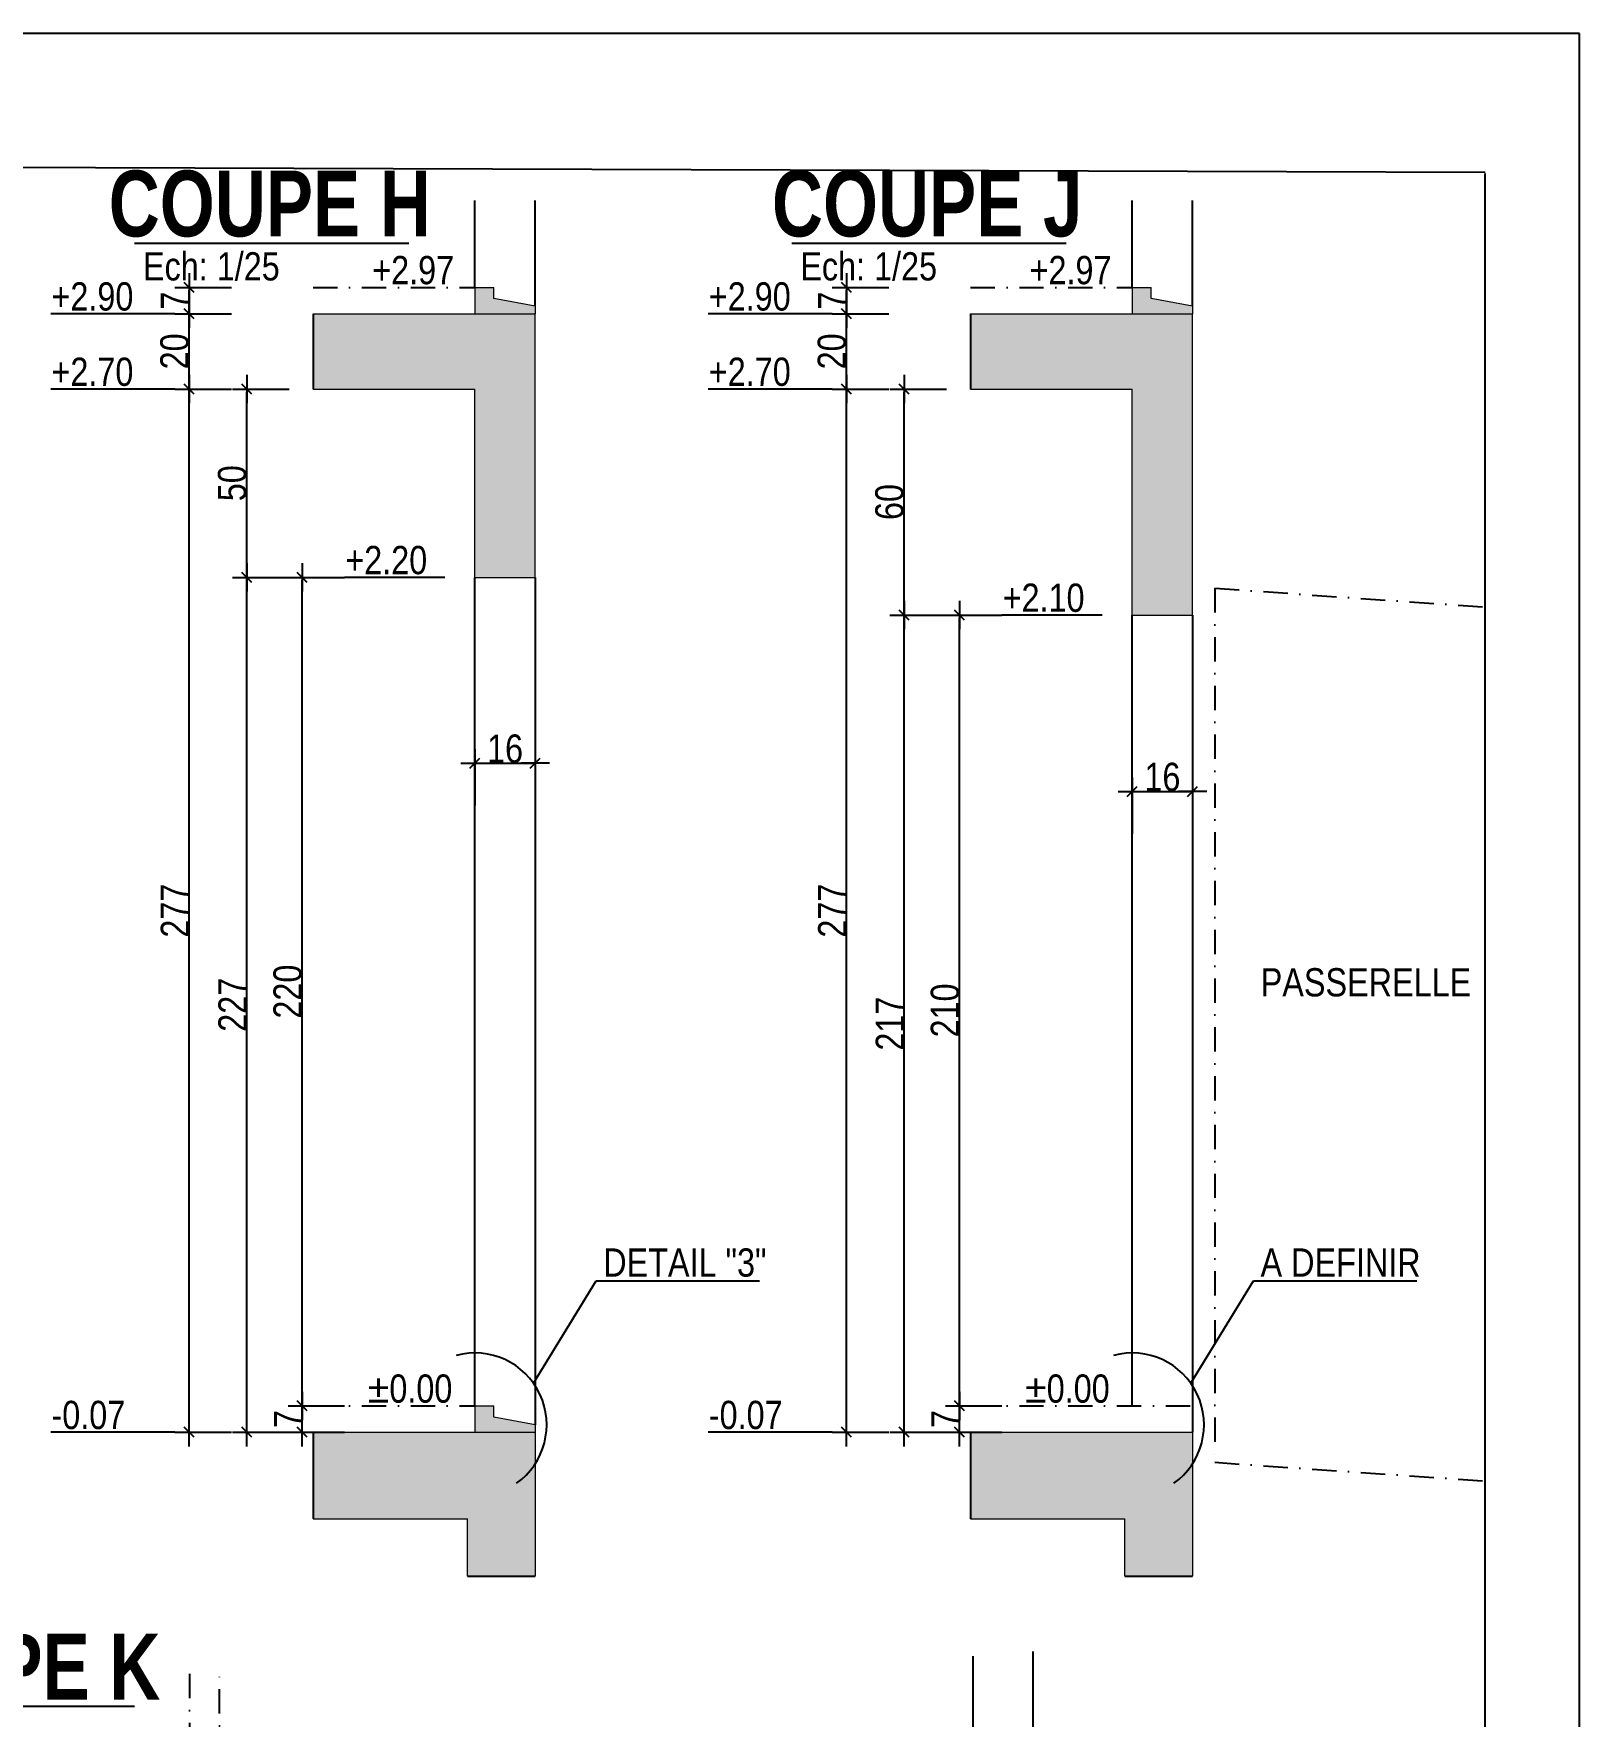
# Model space of a CAD drawing. Header units: centimetres. Extents: x -1744 to 32711, y -16767 to -12567.
# Drawn here: x 31891 to 32711, y -13461 to -12567 of the extents above; entities that cross this region are included whole.
import ezdxf
from ezdxf.enums import TextEntityAlignment as Align

# ---------------------------------------------------------------- set-up
doc = ezdxf.new("R2010")
doc.units = ezdxf.units.CM
doc.header["$LTSCALE"] = 25.4
doc.header["$PDMODE"] = 1
doc.header["$PDSIZE"] = -2
doc.linetypes.add('TIRETPTX2', pattern=[50.8, 25.4, -12.7, 0, -12.7])
for name, color, linetype in [('01_cote_gen', 4, 'Continuous'), ('01_linteaux', 2, 'Continuous'), ('01_poch_BN', 9, 'Continuous'), ('01_texte', 230, 'Continuous'), ('AA_COTES', 2, 'Continuous')]:
    doc.layers.add(name, color=color, linetype=linetype)
doc.layers.add('01_murs_coup', color=5, linetype='Continuous', lineweight=60)
doc.styles.add('ARIAL NA', font='ARIALN.TTF')
doc.styles.add('impact', font='impact.ttf')
doc.styles.add('STYLE2', font='ARIALN.TTF')
doc.dimstyles.new('JB25', dxfattribs={"dimscale": 0.1, "dimtxt": 150, "dimasz": 15, "dimexe": 0.1, "dimexo": 0.1, "dimgap": 0.09, "dimtad": 1, "dimdec": 1, "dimlfac": 0.5, "dimdsep": 46, "dimtxsty": 'STYLE2', "dimblk1": 'BOND_G', "dimblk2": 'BOND_D', "dimsah": 1, "dimcen": 1.5, "dimdle": 0.01, "dimse1": 1, "dimse2": 1, "dimclrd": 4, "dimclre": 2, "dimclrt": 6, "dimazin": 2, "dimtfac": 2.333333, "dimtdec": 1, "dimtix": 1, "dimtmove": 2, "dimatfit": 3, "dimldrblk": 'BOND_G', "dimfxl": 1, "dimtolj": 1, "dimtzin": 0, "dimarcsym": 0})

# ---------------------------------------------------------------- blocks, each defined once
blk = doc.blocks.new('BOND_G')
at = {"layer": 'AA_COTES', "color": 0}
for p, q in [((0, -5), (0, 15)), ((5, 0), (-5, 0)), ((1.77, 1.77), (-1.77, -1.77))]:
    blk.add_line(p, q, dxfattribs=at)
blk = doc.blocks.new('BOND_D')
at = {"layer": 'AA_COTES', "color": 0}
for p, q in [((5, 0), (-5, 0)), ((-1.77, -1.77), (1.77, 1.77)), ((0, 5), (0, -15))]:
    blk.add_line(p, q, dxfattribs=at)
blk = doc.blocks.new('*D775')
at = {"layer": '01_cote_gen', "color": 4, "lineweight": -2, "transparency": 16777216}
blk.add_line((32033.46, -13308.3), (32033.46, -13297.3), dxfattribs=at)
at = {"layer": 'Defpoints', "color": 0, "transparency": 16777216}
for p in [(32033.46, -13295.8), (32126.99, -13295.8), (32139.61, -13309.8)]:
    blk.add_point(p, dxfattribs=at)
at = {"layer": '01_cote_gen', "color": 4, "lineweight": -2, "transparency": 16777216, "xscale": 1.5, "yscale": 1.5, "zscale": 1.5}
for name, p, rotation in [('BOND_D', (32033.46, -13295.8), 90), ('BOND_G', (32033.46, -13309.8), 270)]:
    blk.add_blockref(name, p, dxfattribs=dict(at, rotation=rotation))
at = {"layer": '01_cote_gen', "color": 6, "transparency": 16777216, "insert": (32025.95, -13302.8), "char_height": 15, "attachment_point": 5, "rotation": 90, "style": 'STYLE2'}
blk.add_mtext('\\A1;7', dxfattribs=at)
blk = doc.blocks.new('*D776')
at = {"layer": '01_cote_gen', "color": 4, "lineweight": -2, "transparency": 16777216}
blk.add_line((32033.46, -13294.3), (32033.46, -12857.3), dxfattribs=at)
at = {"layer": 'Defpoints', "color": 0, "transparency": 16777216}
for p in [(32033.46, -12855.8), (32199.9, -12855.8), (32138.97, -13295.8)]:
    blk.add_point(p, dxfattribs=at)
at = {"layer": '01_cote_gen', "color": 4, "lineweight": -2, "transparency": 16777216, "xscale": 1.5, "yscale": 1.5, "zscale": 1.5}
for name, p, rotation in [('BOND_D', (32033.46, -12855.8), 90), ('BOND_G', (32033.46, -13295.8), 270)]:
    blk.add_blockref(name, p, dxfattribs=dict(at, rotation=rotation))
at = {"layer": '01_cote_gen', "color": 6, "transparency": 16777216, "insert": (32025.79, -13075.8), "char_height": 15, "attachment_point": 5, "rotation": 90, "style": 'STYLE2'}
blk.add_mtext('\\A1;220', dxfattribs=at)
blk = doc.blocks.new('*D772')
at = {"layer": '01_cote_gen', "color": 4, "lineweight": -2, "transparency": 16777216}
blk.add_line((32004, -13308.3), (32004, -12857.3), dxfattribs=at)
at = {"layer": 'Defpoints', "color": 0, "transparency": 16777216}
for p in [(32004, -12855.8), (32055.96, -12855.8), (32055.96, -13309.8)]:
    blk.add_point(p, dxfattribs=at)
at = {"layer": '01_cote_gen', "color": 4, "lineweight": -2, "transparency": 16777216, "xscale": 1.5, "yscale": 1.5, "zscale": 1.5}
for name, p, rotation in [('BOND_D', (32004, -12855.8), 90), ('BOND_G', (32004, -13309.8), 270)]:
    blk.add_blockref(name, p, dxfattribs=dict(at, rotation=rotation))
at = {"layer": '01_cote_gen', "color": 6, "transparency": 16777216, "insert": (31996.46, -13082.8), "char_height": 15, "attachment_point": 5, "rotation": 90, "style": 'STYLE2'}
blk.add_mtext('\\A1;227', dxfattribs=at)
blk = doc.blocks.new('*D777')
at = {"layer": '01_cote_gen', "color": 4, "lineweight": -2, "transparency": 16777216}
blk.add_line((32004, -12854.3), (32004, -12757.3), dxfattribs=at)
at = {"layer": 'Defpoints', "color": 0, "transparency": 16777216}
for p in [(32004, -12755.8), (32140.97, -12755.8), (32055.96, -12855.8)]:
    blk.add_point(p, dxfattribs=at)
at = {"layer": '01_cote_gen', "color": 4, "lineweight": -2, "transparency": 16777216, "xscale": 1.5, "yscale": 1.5, "zscale": 1.5}
for name, p, rotation in [('BOND_D', (32004, -12755.8), 90), ('BOND_G', (32004, -12855.8), 270)]:
    blk.add_blockref(name, p, dxfattribs=dict(at, rotation=rotation))
at = {"layer": '01_cote_gen', "color": 6, "transparency": 16777216, "insert": (31996.33, -12805.8), "char_height": 15, "attachment_point": 5, "rotation": 90, "style": 'STYLE2'}
blk.add_mtext('\\A1;50', dxfattribs=at)
blk = doc.blocks.new('*D773')
at = {"layer": '01_cote_gen', "color": 4, "lineweight": -2, "transparency": 16777216}
blk.add_line((31973.4, -12754.3), (31973.4, -12717.3), dxfattribs=at)
at = {"layer": 'Defpoints', "color": 0, "transparency": 16777216}
for p in [(31973.4, -12715.8), (32094.85, -12715.8), (32094.85, -12755.8)]:
    blk.add_point(p, dxfattribs=at)
at = {"layer": '01_cote_gen', "color": 4, "lineweight": -2, "transparency": 16777216, "xscale": 1.5, "yscale": 1.5, "zscale": 1.5}
for name, p, rotation in [('BOND_D', (31973.4, -12715.8), 90), ('BOND_G', (31973.4, -12755.8), 270)]:
    blk.add_blockref(name, p, dxfattribs=dict(at, rotation=rotation))
at = {"layer": '01_cote_gen', "color": 6, "transparency": 16777216, "insert": (31965.73, -12735.8), "char_height": 15, "attachment_point": 5, "rotation": 90, "style": 'STYLE2'}
blk.add_mtext('\\A1;20', dxfattribs=at)
blk = doc.blocks.new('*D774')
at = {"layer": '01_cote_gen', "color": 4, "lineweight": -2, "transparency": 16777216}
blk.add_line((31973.4, -13308.3), (31973.4, -12757.3), dxfattribs=at)
at = {"layer": 'Defpoints', "color": 0, "transparency": 16777216}
for p in [(31973.4, -12755.8), (32026.5, -12755.8), (32055.96, -13309.8)]:
    blk.add_point(p, dxfattribs=at)
at = {"layer": '01_cote_gen', "color": 4, "lineweight": -2, "transparency": 16777216, "xscale": 1.5, "yscale": 1.5, "zscale": 1.5}
for name, p, rotation in [('BOND_D', (31973.4, -12755.8), 90), ('BOND_G', (31973.4, -13309.8), 270)]:
    blk.add_blockref(name, p, dxfattribs=dict(at, rotation=rotation))
at = {"layer": '01_cote_gen', "color": 6, "transparency": 16777216, "insert": (31965.86, -13032.8), "char_height": 15, "attachment_point": 5, "rotation": 90, "style": 'STYLE2'}
blk.add_mtext('\\A1;277', dxfattribs=at)
blk = doc.blocks.new('*D778')
at = {"layer": '01_cote_gen', "color": 4, "lineweight": -2, "transparency": 16777216}
blk.add_line((31973.4, -12714.3), (31973.4, -12703.3), dxfattribs=at)
at = {"layer": 'Defpoints', "color": 0, "transparency": 16777216}
for p in [(31973.4, -12701.8), (32132.43, -12701.8), (32132.43, -12715.8)]:
    blk.add_point(p, dxfattribs=at)
at = {"layer": '01_cote_gen', "color": 4, "lineweight": -2, "transparency": 16777216, "xscale": 1.5, "yscale": 1.5, "zscale": 1.5}
for name, p, rotation in [('BOND_D', (31973.4, -12701.8), 90), ('BOND_G', (31973.4, -12715.8), 270)]:
    blk.add_blockref(name, p, dxfattribs=dict(at, rotation=rotation))
at = {"layer": '01_cote_gen', "color": 6, "transparency": 16777216, "insert": (31965.89, -12708.8), "char_height": 15, "attachment_point": 5, "rotation": 90, "style": 'STYLE2'}
blk.add_mtext('\\A1;7', dxfattribs=at)
blk = doc.blocks.new('*D779')
at = {"layer": '01_cote_gen', "color": 4, "lineweight": -2, "transparency": 16777216}
blk.add_line((32126.67, -12954.53), (32155.67, -12954.53), dxfattribs=at)
at = {"layer": 'Defpoints', "color": 0, "transparency": 16777216}
for p in [(32157.17, -12954.53), (32125.17, -12965.94), (32157.17, -12965.94)]:
    blk.add_point(p, dxfattribs=at)
at = {"layer": '01_cote_gen', "color": 4, "lineweight": -2, "transparency": 16777216, "xscale": 1.5, "yscale": 1.5, "zscale": 1.5, "rotation": 180}
blk.add_blockref('BOND_G', (32125.17, -12954.53), dxfattribs=at)
at = {"layer": '01_cote_gen', "color": 4, "lineweight": -2, "transparency": 16777216, "xscale": 1.5, "yscale": 1.5, "zscale": 1.5}
blk.add_blockref('BOND_D', (32157.17, -12954.53), dxfattribs=at)
at = {"layer": '01_cote_gen', "color": 6, "transparency": 16777216, "insert": (32141.17, -12946.86), "char_height": 15, "attachment_point": 5, "style": 'STYLE2'}
blk.add_mtext('\\A1;16', dxfattribs=at)
blk = doc.blocks.new('*D780')
at = {"layer": '01_cote_gen', "color": 4, "lineweight": -2, "transparency": 16777216}
blk.add_line((32382.44, -13308.3), (32382.44, -13297.3), dxfattribs=at)
at = {"layer": 'Defpoints', "color": 0, "transparency": 16777216}
for p in [(32382.44, -13295.8), (32475.98, -13295.8), (32488.59, -13309.8)]:
    blk.add_point(p, dxfattribs=at)
at = {"layer": '01_cote_gen', "color": 4, "lineweight": -2, "transparency": 16777216, "xscale": 1.5, "yscale": 1.5, "zscale": 1.5}
for name, p, rotation in [('BOND_D', (32382.44, -13295.8), 90), ('BOND_G', (32382.44, -13309.8), 270)]:
    blk.add_blockref(name, p, dxfattribs=dict(at, rotation=rotation))
at = {"layer": '01_cote_gen', "color": 6, "transparency": 16777216, "insert": (32374.93, -13302.8), "char_height": 15, "attachment_point": 5, "rotation": 90, "style": 'STYLE2'}
blk.add_mtext('\\A1;7', dxfattribs=at)
blk = doc.blocks.new('*D781')
at = {"layer": '01_cote_gen', "color": 4, "lineweight": -2, "transparency": 16777216}
blk.add_line((32382.44, -13294.3), (32382.44, -12877.3), dxfattribs=at)
at = {"layer": 'Defpoints', "color": 0, "transparency": 16777216}
for p in [(32382.44, -12875.8), (32548.89, -12875.8), (32487.96, -13295.8)]:
    blk.add_point(p, dxfattribs=at)
at = {"layer": '01_cote_gen', "color": 4, "lineweight": -2, "transparency": 16777216, "xscale": 1.5, "yscale": 1.5, "zscale": 1.5}
for name, p, rotation in [('BOND_D', (32382.44, -12875.8), 90), ('BOND_G', (32382.44, -13295.8), 270)]:
    blk.add_blockref(name, p, dxfattribs=dict(at, rotation=rotation))
at = {"layer": '01_cote_gen', "color": 6, "transparency": 16777216, "insert": (32374.77, -13085.8), "char_height": 15, "attachment_point": 5, "rotation": 90, "style": 'STYLE2'}
blk.add_mtext('\\A1;210', dxfattribs=at)
blk = doc.blocks.new('*D782')
at = {"layer": '01_cote_gen', "color": 4, "lineweight": -2, "transparency": 16777216}
blk.add_line((32352.98, -13308.3), (32352.98, -12877.3), dxfattribs=at)
at = {"layer": 'Defpoints', "color": 0, "transparency": 16777216}
for p in [(32352.98, -12875.8), (32404.94, -12875.8), (32404.94, -13309.8)]:
    blk.add_point(p, dxfattribs=at)
at = {"layer": '01_cote_gen', "color": 4, "lineweight": -2, "transparency": 16777216, "xscale": 1.5, "yscale": 1.5, "zscale": 1.5}
for name, p, rotation in [('BOND_D', (32352.98, -12875.8), 90), ('BOND_G', (32352.98, -13309.8), 270)]:
    blk.add_blockref(name, p, dxfattribs=dict(at, rotation=rotation))
at = {"layer": '01_cote_gen', "color": 6, "transparency": 16777216, "insert": (32345.44, -13092.8), "char_height": 15, "attachment_point": 5, "rotation": 90, "style": 'STYLE2'}
blk.add_mtext('\\A1;217', dxfattribs=at)
blk = doc.blocks.new('*D783')
at = {"layer": '01_cote_gen', "color": 4, "lineweight": -2, "transparency": 16777216}
blk.add_line((32352.98, -12874.3), (32352.98, -12757.3), dxfattribs=at)
at = {"layer": 'Defpoints', "color": 0, "transparency": 16777216}
for p in [(32352.98, -12755.8), (32489.96, -12755.8), (32404.94, -12875.8)]:
    blk.add_point(p, dxfattribs=at)
at = {"layer": '01_cote_gen', "color": 4, "lineweight": -2, "transparency": 16777216, "xscale": 1.5, "yscale": 1.5, "zscale": 1.5}
for name, p, rotation in [('BOND_D', (32352.98, -12755.8), 90), ('BOND_G', (32352.98, -12875.8), 270)]:
    blk.add_blockref(name, p, dxfattribs=dict(at, rotation=rotation))
at = {"layer": '01_cote_gen', "color": 6, "transparency": 16777216, "insert": (32345.31, -12815.8), "char_height": 15, "attachment_point": 5, "rotation": 90, "style": 'STYLE2'}
blk.add_mtext('\\A1;60', dxfattribs=at)
blk = doc.blocks.new('*D784')
at = {"layer": '01_cote_gen', "color": 4, "lineweight": -2, "transparency": 16777216}
blk.add_line((32322.39, -12754.3), (32322.39, -12717.3), dxfattribs=at)
at = {"layer": 'Defpoints', "color": 0, "transparency": 16777216}
for p in [(32322.39, -12715.8), (32443.84, -12715.8), (32443.84, -12755.8)]:
    blk.add_point(p, dxfattribs=at)
at = {"layer": '01_cote_gen', "color": 4, "lineweight": -2, "transparency": 16777216, "xscale": 1.5, "yscale": 1.5, "zscale": 1.5}
for name, p, rotation in [('BOND_D', (32322.39, -12715.8), 90), ('BOND_G', (32322.39, -12755.8), 270)]:
    blk.add_blockref(name, p, dxfattribs=dict(at, rotation=rotation))
at = {"layer": '01_cote_gen', "color": 6, "transparency": 16777216, "insert": (32314.72, -12735.8), "char_height": 15, "attachment_point": 5, "rotation": 90, "style": 'STYLE2'}
blk.add_mtext('\\A1;20', dxfattribs=at)
blk = doc.blocks.new('*D785')
at = {"layer": '01_cote_gen', "color": 4, "lineweight": -2, "transparency": 16777216}
blk.add_line((32322.39, -13308.3), (32322.39, -12757.3), dxfattribs=at)
at = {"layer": 'Defpoints', "color": 0, "transparency": 16777216}
for p in [(32322.39, -12755.8), (32375.48, -12755.8), (32404.94, -13309.8)]:
    blk.add_point(p, dxfattribs=at)
at = {"layer": '01_cote_gen', "color": 4, "lineweight": -2, "transparency": 16777216, "xscale": 1.5, "yscale": 1.5, "zscale": 1.5}
for name, p, rotation in [('BOND_D', (32322.39, -12755.8), 90), ('BOND_G', (32322.39, -13309.8), 270)]:
    blk.add_blockref(name, p, dxfattribs=dict(at, rotation=rotation))
at = {"layer": '01_cote_gen', "color": 6, "transparency": 16777216, "insert": (32314.85, -13032.8), "char_height": 15, "attachment_point": 5, "rotation": 90, "style": 'STYLE2'}
blk.add_mtext('\\A1;277', dxfattribs=at)
blk = doc.blocks.new('*D786')
at = {"layer": '01_cote_gen', "color": 4, "lineweight": -2, "transparency": 16777216}
blk.add_line((32322.39, -12714.3), (32322.39, -12703.3), dxfattribs=at)
at = {"layer": 'Defpoints', "color": 0, "transparency": 16777216}
for p in [(32322.39, -12701.8), (32481.41, -12701.8), (32481.41, -12715.8)]:
    blk.add_point(p, dxfattribs=at)
at = {"layer": '01_cote_gen', "color": 4, "lineweight": -2, "transparency": 16777216, "xscale": 1.5, "yscale": 1.5, "zscale": 1.5}
for name, p, rotation in [('BOND_D', (32322.39, -12701.8), 90), ('BOND_G', (32322.39, -12715.8), 270)]:
    blk.add_blockref(name, p, dxfattribs=dict(at, rotation=rotation))
at = {"layer": '01_cote_gen', "color": 6, "transparency": 16777216, "insert": (32314.88, -12708.8), "char_height": 15, "attachment_point": 5, "rotation": 90, "style": 'STYLE2'}
blk.add_mtext('\\A1;7', dxfattribs=at)
blk = doc.blocks.new('*D787')
at = {"layer": '01_cote_gen', "color": 4, "lineweight": -2, "transparency": 16777216}
blk.add_line((32475.65, -12969.52), (32504.65, -12969.52), dxfattribs=at)
at = {"layer": 'Defpoints', "color": 0, "transparency": 16777216}
for p in [(32506.15, -12969.52), (32474.15, -12980.93), (32506.15, -12980.93)]:
    blk.add_point(p, dxfattribs=at)
at = {"layer": '01_cote_gen', "color": 4, "lineweight": -2, "transparency": 16777216, "xscale": 1.5, "yscale": 1.5, "zscale": 1.5, "rotation": 180}
blk.add_blockref('BOND_G', (32474.15, -12969.52), dxfattribs=at)
at = {"layer": '01_cote_gen', "color": 4, "lineweight": -2, "transparency": 16777216, "xscale": 1.5, "yscale": 1.5, "zscale": 1.5}
blk.add_blockref('BOND_D', (32506.15, -12969.52), dxfattribs=at)
at = {"layer": '01_cote_gen', "color": 6, "transparency": 16777216, "insert": (32490.15, -12961.86), "char_height": 15, "attachment_point": 5, "style": 'STYLE2'}
blk.add_mtext('\\A1;16', dxfattribs=at)

msp = doc.modelspace()

# ---------------------------------------------------------------- hatches: boundary and pattern name
at = {"layer": '01_poch_BN'}
h = msp.add_hatch(color=256, dxfattribs=at)
h.dxf.hatch_style = 1
h.paths.add_polyline_path([(32135.17, -12707.8), (32135.17, -12701.8), (32125.17, -12701.8), (32125.17, -12715.8), (32157.17, -12715.8), (32157.17, -12711.8)])
h.paths.add_polyline_path([(32157.17, -12715.8), (32039.3, -12715.8), (32039.3, -12755.8), (32125.17, -12755.8), (32125.17, -12855.8), (32157.17, -12855.8)])
h.paths.add_polyline_path([(32157.17, -13309.8), (32039.3, -13309.8), (32039.3, -13355.8), (32121.17, -13355.8), (32121.17, -13386.23), (32157.17, -13386.23)])
h.paths.add_polyline_path([(32135.17, -13301.8), (32135.17, -13295.8), (32125.17, -13295.8), (32125.17, -13309.8), (32157.17, -13309.8), (32157.17, -13305.8)])
h = msp.add_hatch(color=256, dxfattribs=at)
h.dxf.hatch_style = 1
h.paths.add_polyline_path([(32484.15, -12701.8), (32474.15, -12701.8), (32474.15, -12715.8), (32506.15, -12715.8), (32506.15, -12711.8), (32484.15, -12707.8)])
h = msp.add_hatch(color=256, dxfattribs=at)
h.dxf.hatch_style = 1
h.paths.add_polyline_path([(32506.15, -13309.8), (32388.29, -13309.8), (32388.29, -13355.8), (32470.15, -13355.8), (32470.15, -13386.23), (32506.15, -13386.23)])
h.paths.add_polyline_path([(32506.15, -12715.8), (32388.29, -12715.8), (32388.29, -12755.8), (32474.15, -12755.8), (32474.15, -12875.8), (32506.15, -12875.8)])

# ---------------------------------------------------------------- linework, layer by layer
at = {"layer": '01_cote_gen'}
for p, q in [((32711.5, -12567.07), (23621.5, -12567.07)), ((32711.5, -15282.07), (32711.5, -12567.07))]:
    msp.add_line(p, q, dxfattribs=at)
at = {"layer": '01_linteaux'}
for p, q in [((32125.17, -12701.8), (32125.17, -12655.59)), ((32157.17, -12711.8), (32157.17, -12655.69)), ((32474.15, -12701.8), (32474.15, -12655.59)), ((32506.15, -12711.8), (32506.15, -12655.69)), ((32125.17, -13295.8), (32125.17, -12855.8)), ((32474.15, -13295.8), (32474.15, -12875.8))]:
    msp.add_line(p, q, dxfattribs=at)
at = {"layer": '01_linteaux', "linetype": 'TIRETPTX2', "ltscale": 0.02}
for p, q in [((32039.3, -12701.8), (32125.17, -12701.8)), ((32388.29, -12701.8), (32474.15, -12701.8)), ((32518.01, -12861.6), (32518.01, -13325.77)), ((32518.01, -12861.6), (32660.51, -12871.46)), ((32039.3, -13295.8), (32125.17, -13295.8)), ((32388.29, -13295.8), (32506.15, -13295.8)), ((32518.01, -13325.77), (32660.51, -13335.63)), ((31973.6, -13438.16), (31973.6, -13546.94)), ((31989.6, -13510.94), (31989.6, -13438.16))]:
    msp.add_line(p, q, dxfattribs=at)
at = {"layer": '01_linteaux', "ltscale": 0.1}
for p, q in [((32389.6, -13507.11), (32389.6, -13428.63)), ((32421.6, -13492.94), (32421.6, -13426.28))]:
    msp.add_line(p, q, dxfattribs=at)
at = {"layer": '01_linteaux'}
for points in [[(32157.17, -12855.8), (32157.17, -13305.8)], [(32506.15, -12875.8), (32506.15, -13309.8)]]:
    msp.add_lwpolyline(points, dxfattribs=at)
at = {"layer": '01_murs_coup', "linetype": 'Continuous', "lineweight": 5}
for p, q in [((32125.17, -12701.8), (32135.17, -12701.8)), ((32125.17, -12701.8), (32125.17, -12715.8)), ((32135.17, -12707.8), (32135.17, -12701.8)), ((32474.15, -12701.8), (32484.15, -12701.8)), ((32474.15, -12701.8), (32474.15, -12715.8)), ((32484.15, -12707.8), (32484.15, -12701.8)), ((32039.3, -12715.8), (32157.17, -12715.8)), ((32157.17, -12711.8), (32135.17, -12707.8)), ((32157.17, -12711.8), (32157.17, -12715.8)), ((32157.17, -12855.8), (32157.17, -12715.8)), ((32388.29, -12715.8), (32506.15, -12715.8)), ((32506.15, -12711.8), (32484.15, -12707.8)), ((32506.15, -12711.8), (32506.15, -12715.8)), ((32506.15, -12875.8), (32506.15, -12715.8)), ((32039.3, -12755.8), (32125.17, -12755.8)), ((32125.17, -12855.8), (32125.17, -12755.8)), ((32388.29, -12755.8), (32474.15, -12755.8)), ((32474.15, -12875.8), (32474.15, -12755.8)), ((32125.17, -12855.8), (32157.17, -12855.8)), ((32474.15, -12875.8), (32506.15, -12875.8)), ((32125.17, -13295.8), (32135.17, -13295.8)), ((32125.17, -13295.8), (32125.17, -13309.8)), ((32135.17, -13301.8), (32135.17, -13295.8)), ((32157.17, -13305.8), (32135.17, -13301.8)), ((32157.17, -13305.8), (32157.17, -13309.8)), ((32039.3, -13355.8), (32121.17, -13355.8)), ((32121.17, -13386.23), (32121.17, -13355.8)), ((32388.29, -13355.8), (32470.15, -13355.8)), ((32470.15, -13386.23), (32470.15, -13355.8))]:
    msp.add_line(p, q, dxfattribs=at)
for points in [[(32039.3, -13309.8), (32157.17, -13309.8)], [(32157.17, -13309.8), (32157.17, -13386.23)], [(32388.29, -13309.8), (32506.15, -13309.8)], [(32506.15, -13309.8), (32506.15, -13386.23)]]:
    msp.add_lwpolyline(points, dxfattribs=at)
at = {"layer": '01_poch_BN'}
for p, q in [((32039.3, -12715.8), (32039.3, -12755.8)), ((32388.29, -12715.8), (32388.29, -12755.8)), ((32039.3, -13309.8), (32039.3, -13355.8)), ((32388.29, -13309.8), (32388.29, -13355.8)), ((32121.17, -13386.23), (32157.17, -13386.23)), ((32470.15, -13386.23), (32506.15, -13386.23))]:
    msp.add_line(p, q, dxfattribs=at)
at = {"layer": '01_texte'}
for p, q in [((32661.5, -12640.84), (23671.5, -12609.25)), ((32661.5, -15282.07), (32661.5, -12641.27)), ((31944.45, -12678.35), (32090.05, -12678.35)), ((32293.44, -12678.35), (32439.04, -12678.35)), ((31965.9, -12715.8), (31899.97, -12715.8)), ((32314.89, -12715.8), (32248.96, -12715.8)), ((31965.9, -12755.8), (31899.97, -12755.8)), ((32314.89, -12755.8), (32248.96, -12755.8)), ((32109.27, -12855.8), (32055.96, -12855.8)), ((32458.25, -12875.8), (32404.94, -12875.8)), ((32156.27, -13283.79), (32189.46, -13229.32)), ((32189.46, -13229.32), (32276.18, -13229.32)), ((32505.26, -13283.79), (32538.45, -13229.32)), ((32538.45, -13229.32), (32625.17, -13229.32)), ((31965.9, -13309.8), (31899.97, -13309.8)), ((32314.89, -13309.8), (32248.96, -13309.8)), ((31944.48, -13455.43), (31798.88, -13455.43))]:
    msp.add_line(p, q, dxfattribs=at)
for centre in [(32125.17, -13305.8), (32474.15, -13305.8)]:
    msp.add_arc(centre, 38.11, 305.26313, 105.21393, dxfattribs=at)

# ---------------------------------------------------------------- texts
at = {"layer": '01_texte', "style": 'impact'}
for s, p in [('COUPE H', (32016.26, -12657.24)), ('COUPE J', (32365.25, -12657.24)), ('COUPE K', (31872.67, -13434.33))]:
    msp.add_text(s, height=35, dxfattribs=at).set_placement(p, align=Align.MIDDLE)
at = {"layer": '01_texte'}
for s, style, p in [('Ech: 1/25', 'STYLE2', (31948.93, -12698.13)), ('+2.97', 'ARIAL NA', (32070.65, -12700.11)), ('Ech: 1/25', 'STYLE2', (32297.91, -12698.13)), ('+2.97', 'ARIAL NA', (32419.63, -12700.11)), ('+2.90', 'ARIAL NA', (31900.36, -12714.11)), ('+2.90', 'ARIAL NA', (32249.34, -12714.11)), ('+2.70', 'ARIAL NA', (31900.36, -12754.11)), ('+2.70', 'ARIAL NA', (32249.34, -12754.11)), ('+2.20', 'ARIAL NA', (32056.34, -12854.11)), ('+2.10', 'ARIAL NA', (32405.33, -12874.11)), ('PASSERELLE', 'ARIAL NA', (32542.35, -13078.35)), ('DETAIL "3"', 'ARIAL NA', (32193.28, -13227.16)), ('A DEFINIR', 'ARIAL NA', (32542.27, -13227.16)), ('%%P0.00', 'ARIAL NA', (32068.24, -13294.11)), ('%%P0.00', 'ARIAL NA', (32417.23, -13294.11)), ('-0.07', 'ARIAL NA', (31900.36, -13308.11)), ('-0.07', 'ARIAL NA', (32249.34, -13308.11))]:
    msp.add_text(s, height=15, dxfattribs=dict(at, style=style)).set_placement(p)

# ---------------------------------------------------------------- dimensions: what is measured, and where the dimension line sits
at = {"layer": '01_cote_gen'}
for base, p1, p2, picture, middle in [((31973.4, -12701.8), (32132.43, -12715.8), (32132.43, -12701.8), '*D778', (31965.89, -12708.8)), ((32322.39, -12701.8), (32481.41, -12715.8), (32481.41, -12701.8), '*D786', (32314.88, -12708.8)), ((31973.4, -12715.8), (32094.85, -12755.8), (32094.85, -12715.8), '*D773', (31965.73, -12735.8)), ((32322.39, -12715.8), (32443.84, -12755.8), (32443.84, -12715.8), '*D784', (32314.72, -12735.8)), ((31973.4, -12755.8), (32055.96, -13309.8), (32026.5, -12755.8), '*D774', (31965.86, -13032.8)), ((32004, -12755.8), (32055.96, -12855.8), (32140.97, -12755.8), '*D777', (31996.33, -12805.8)), ((32322.39, -12755.8), (32404.94, -13309.8), (32375.48, -12755.8), '*D785', (32314.85, -13032.8)), ((32352.98, -12755.8), (32404.94, -12875.8), (32489.96, -12755.8), '*D783', (32345.31, -12815.8)), ((32004, -12855.8), (32055.96, -13309.8), (32055.96, -12855.8), '*D772', (31996.46, -13082.8)), ((32033.46, -12855.8), (32138.97, -13295.8), (32199.9, -12855.8), '*D776', (32025.79, -13075.8)), ((32352.98, -12875.8), (32404.94, -13309.8), (32404.94, -12875.8), '*D782', (32345.44, -13092.8)), ((32382.44, -12875.8), (32487.96, -13295.8), (32548.89, -12875.8), '*D781', (32374.77, -13085.8)), ((32033.46, -13295.8), (32139.61, -13309.8), (32126.99, -13295.8), '*D775', (32025.95, -13302.8)), ((32382.44, -13295.8), (32488.59, -13309.8), (32475.98, -13295.8), '*D780', (32374.93, -13302.8))]:
    dim = msp.add_linear_dim(base=base, p1=p1, p2=p2, angle=90, dimstyle='JB25', dxfattribs=at)
    dim.commit()
    dim.dimension.update_dxf_attribs({"geometry": picture, "text_midpoint": middle})
for base, p1, p2, picture, middle in [((32157.17, -12954.53), (32125.17, -12965.94), (32157.17, -12965.94), '*D779', (32141.17, -12946.86)), ((32506.15, -12969.52), (32474.15, -12980.93), (32506.15, -12980.93), '*D787', (32490.15, -12961.86))]:
    dim = msp.add_linear_dim(base=base, p1=p1, p2=p2, dimstyle='JB25', dxfattribs=at)
    dim.commit()
    dim.dimension.update_dxf_attribs({"geometry": picture, "text_midpoint": middle})

doc.saveas('drawing.dxf')
